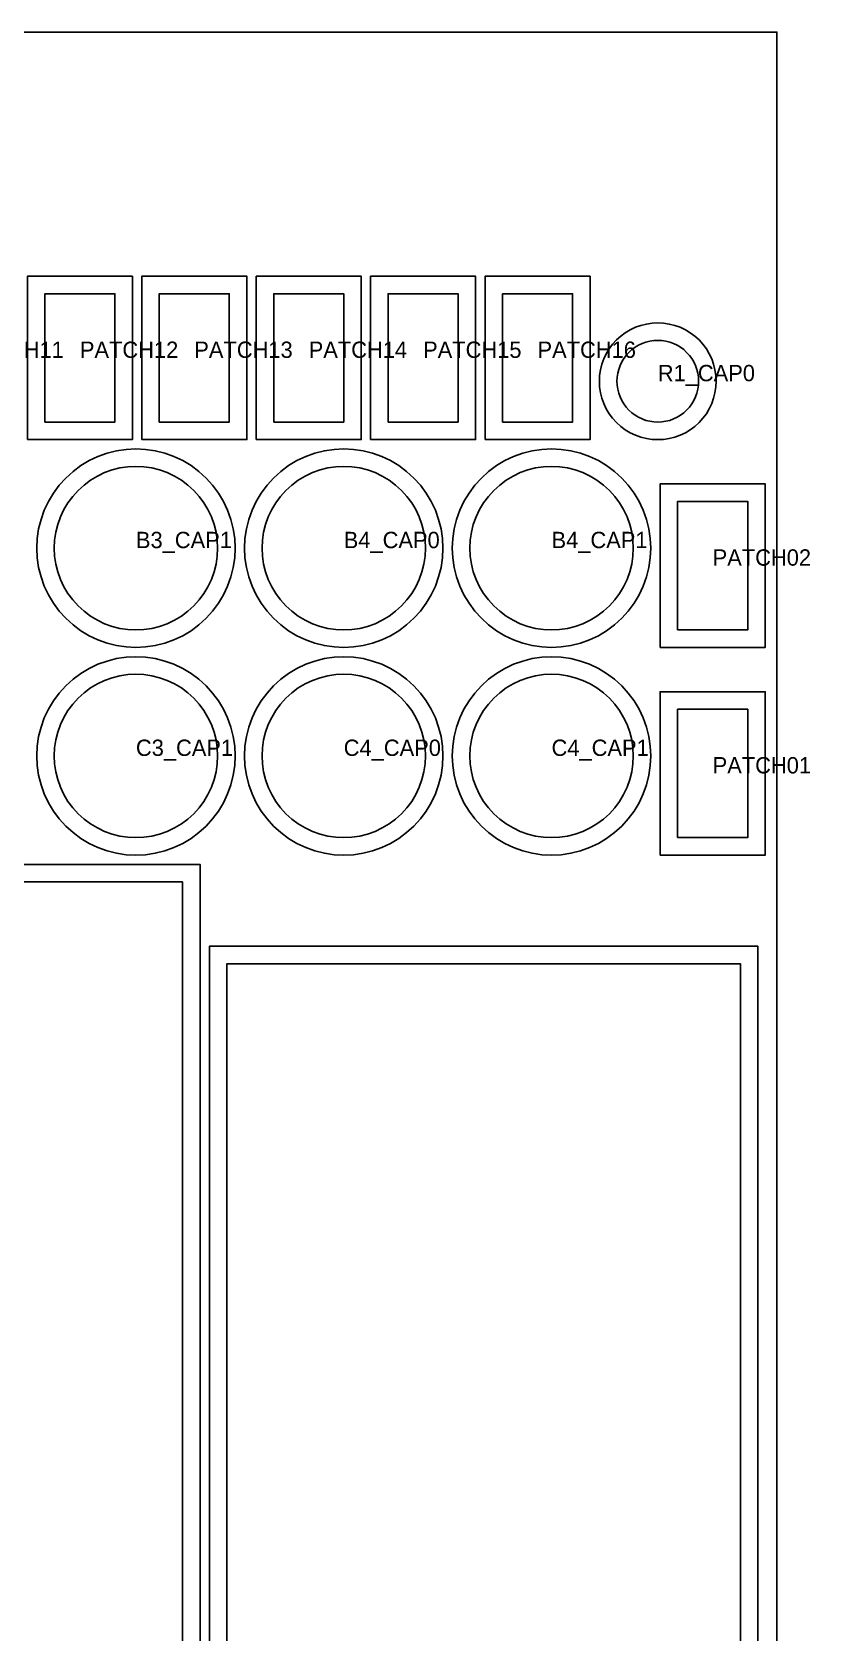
# Model space of a CAD drawing. Header units: millimetres. Extents: x 0 to 8220, y 0 to 2743.
# Drawn here: x 886 to 1552, y 1372 to 2743 of the extents above; entities that cross this region are included whole.
import ezdxf

# ---------------------------------------------------------------- set-up
doc = ezdxf.new("R2010")
doc.units = ezdxf.units.MM
for name, color, linetype in [('FABRIC_CUT', 7, 'Continuous'), ('PART_IDS', 7, 'Continuous'), ('SEAM_REFERENCE', 7, 'Continuous'), ('STOCK_DO_NOT_CUT', 7, 'Continuous')]:
    doc.layers.add(name, color=color, linetype=linetype)

msp = doc.modelspace()

# ---------------------------------------------------------------- linework, layer by layer
at = {"layer": 'FABRIC_CUT'}
for points in [[(882, 2394), (972, 2394), (972, 2534), (882, 2534)], [(980, 2394), (1070, 2394), (1070, 2534), (980, 2534)], [(1078, 2394), (1168, 2394), (1168, 2534), (1078, 2534)], [(1176, 2394), (1266, 2394), (1266, 2534), (1176, 2534)], [(1274, 2394), (1364, 2394), (1364, 2534), (1274, 2534)], [(1472, 2444), (1471.8, 2448.9), (1471, 2453.8), (1469.8, 2458.5), (1468.2, 2463.1), (1466.1, 2467.6), (1463.6, 2471.8), (1460.7, 2475.7), (1457.4, 2479.4), (1453.7, 2482.7), (1449.8, 2485.6), (1445.6, 2488.1), (1441.1, 2490.2), (1436.5, 2491.8), (1431.8, 2493), (1426.9, 2493.8), (1422, 2494), (1417.1, 2493.8), (1412.2, 2493), (1407.5, 2491.8), (1402.9, 2490.2), (1398.4, 2488.1), (1394.2, 2485.6), (1390.3, 2482.7), (1386.6, 2479.4), (1383.3, 2475.7), (1380.4, 2471.8), (1377.9, 2467.6), (1375.8, 2463.1), (1374.2, 2458.5), (1373, 2453.8), (1372.2, 2448.9), (1372, 2444), (1372.2, 2439.1), (1373, 2434.2), (1374.2, 2429.5), (1375.8, 2424.9), (1377.9, 2420.4), (1380.4, 2416.2), (1383.3, 2412.3), (1386.6, 2408.6), (1390.3, 2405.3), (1394.2, 2402.4), (1398.4, 2399.9), (1402.9, 2397.8), (1407.5, 2396.2), (1412.2, 2395), (1417.1, 2394.2), (1422, 2394), (1426.9, 2394.2), (1431.8, 2395), (1436.5, 2396.2), (1441.1, 2397.8), (1445.6, 2399.9), (1449.8, 2402.4), (1453.7, 2405.3), (1457.4, 2408.6), (1460.7, 2412.3), (1463.6, 2416.2), (1466.1, 2420.4), (1468.2, 2424.9), (1469.8, 2429.5), (1471, 2434.2), (1471.8, 2439.1)], [(1060, 2301), (1059.6, 2309.3), (1058.4, 2317.6), (1056.3, 2325.7), (1053.5, 2333.5), (1050, 2341.1), (1045.7, 2348.2), (1040.7, 2354.9), (1035.1, 2361.1), (1028.9, 2366.7), (1022.2, 2371.7), (1015.1, 2376), (1007.5, 2379.5), (999.7, 2382.3), (991.6, 2384.4), (983.3, 2385.6), (975, 2386), (966.7, 2385.6), (958.4, 2384.4), (950.3, 2382.3), (942.5, 2379.5), (934.9, 2376), (927.8, 2371.7), (921.1, 2366.7), (914.9, 2361.1), (909.3, 2354.9), (904.3, 2348.2), (900, 2341.1), (896.5, 2333.5), (893.7, 2325.7), (891.6, 2317.6), (890.4, 2309.3), (890, 2301), (890.4, 2292.7), (891.6, 2284.4), (893.7, 2276.3), (896.5, 2268.5), (900, 2260.9), (904.3, 2253.8), (909.3, 2247.1), (914.9, 2240.9), (921.1, 2235.3), (927.8, 2230.3), (934.9, 2226), (942.5, 2222.5), (950.3, 2219.7), (958.4, 2217.6), (966.7, 2216.4), (975, 2216), (983.3, 2216.4), (991.6, 2217.6), (999.7, 2219.7), (1007.5, 2222.5), (1015.1, 2226), (1022.2, 2230.3), (1028.9, 2235.3), (1035.1, 2240.9), (1040.7, 2247.1), (1045.7, 2253.8), (1050, 2260.9), (1053.5, 2268.5), (1056.3, 2276.3), (1058.4, 2284.4), (1059.6, 2292.7)], [(1238, 2301), (1237.6, 2309.3), (1236.4, 2317.6), (1234.3, 2325.7), (1231.5, 2333.5), (1228, 2341.1), (1223.7, 2348.2), (1218.7, 2354.9), (1213.1, 2361.1), (1206.9, 2366.7), (1200.2, 2371.7), (1193.1, 2376), (1185.5, 2379.5), (1177.7, 2382.3), (1169.6, 2384.4), (1161.3, 2385.6), (1153, 2386), (1144.7, 2385.6), (1136.4, 2384.4), (1128.3, 2382.3), (1120.5, 2379.5), (1112.9, 2376), (1105.8, 2371.7), (1099.1, 2366.7), (1092.9, 2361.1), (1087.3, 2354.9), (1082.3, 2348.2), (1078, 2341.1), (1074.5, 2333.5), (1071.7, 2325.7), (1069.6, 2317.6), (1068.4, 2309.3), (1068, 2301), (1068.4, 2292.7), (1069.6, 2284.4), (1071.7, 2276.3), (1074.5, 2268.5), (1078, 2260.9), (1082.3, 2253.8), (1087.3, 2247.1), (1092.9, 2240.9), (1099.1, 2235.3), (1105.8, 2230.3), (1112.9, 2226), (1120.5, 2222.5), (1128.3, 2219.7), (1136.4, 2217.6), (1144.7, 2216.4), (1153, 2216), (1161.3, 2216.4), (1169.6, 2217.6), (1177.7, 2219.7), (1185.5, 2222.5), (1193.1, 2226), (1200.2, 2230.3), (1206.9, 2235.3), (1213.1, 2240.9), (1218.7, 2247.1), (1223.7, 2253.8), (1228, 2260.9), (1231.5, 2268.5), (1234.3, 2276.3), (1236.4, 2284.4), (1237.6, 2292.7)], [(1416, 2301), (1415.6, 2309.3), (1414.4, 2317.6), (1412.3, 2325.7), (1409.5, 2333.5), (1406, 2341.1), (1401.7, 2348.2), (1396.7, 2354.9), (1391.1, 2361.1), (1384.9, 2366.7), (1378.2, 2371.7), (1371.1, 2376), (1363.5, 2379.5), (1355.7, 2382.3), (1347.6, 2384.4), (1339.3, 2385.6), (1331, 2386), (1322.7, 2385.6), (1314.4, 2384.4), (1306.3, 2382.3), (1298.5, 2379.5), (1290.9, 2376), (1283.8, 2371.7), (1277.1, 2366.7), (1270.9, 2361.1), (1265.3, 2354.9), (1260.3, 2348.2), (1256, 2341.1), (1252.5, 2333.5), (1249.7, 2325.7), (1247.6, 2317.6), (1246.4, 2309.3), (1246, 2301), (1246.4, 2292.7), (1247.6, 2284.4), (1249.7, 2276.3), (1252.5, 2268.5), (1256, 2260.9), (1260.3, 2253.8), (1265.3, 2247.1), (1270.9, 2240.9), (1277.1, 2235.3), (1283.8, 2230.3), (1290.9, 2226), (1298.5, 2222.5), (1306.3, 2219.7), (1314.4, 2217.6), (1322.7, 2216.4), (1331, 2216), (1339.3, 2216.4), (1347.6, 2217.6), (1355.7, 2219.7), (1363.5, 2222.5), (1371.1, 2226), (1378.2, 2230.3), (1384.9, 2235.3), (1391.1, 2240.9), (1396.7, 2247.1), (1401.7, 2253.8), (1406, 2260.9), (1409.5, 2268.5), (1412.3, 2276.3), (1414.4, 2284.4), (1415.6, 2292.7)], [(1424, 2216), (1514, 2216), (1514, 2356), (1424, 2356)], [(1060, 2123), (1059.6, 2131.3), (1058.4, 2139.6), (1056.3, 2147.7), (1053.5, 2155.5), (1050, 2163.1), (1045.7, 2170.2), (1040.7, 2176.9), (1035.1, 2183.1), (1028.9, 2188.7), (1022.2, 2193.7), (1015.1, 2198), (1007.5, 2201.5), (999.7, 2204.3), (991.6, 2206.4), (983.3, 2207.6), (975, 2208), (966.7, 2207.6), (958.4, 2206.4), (950.3, 2204.3), (942.5, 2201.5), (934.9, 2198), (927.8, 2193.7), (921.1, 2188.7), (914.9, 2183.1), (909.3, 2176.9), (904.3, 2170.2), (900, 2163.1), (896.5, 2155.5), (893.7, 2147.7), (891.6, 2139.6), (890.4, 2131.3), (890, 2123), (890.4, 2114.7), (891.6, 2106.4), (893.7, 2098.3), (896.5, 2090.5), (900, 2082.9), (904.3, 2075.8), (909.3, 2069.1), (914.9, 2062.9), (921.1, 2057.3), (927.8, 2052.3), (934.9, 2048), (942.5, 2044.5), (950.3, 2041.7), (958.4, 2039.6), (966.7, 2038.4), (975, 2038), (983.3, 2038.4), (991.6, 2039.6), (999.7, 2041.7), (1007.5, 2044.5), (1015.1, 2048), (1022.2, 2052.3), (1028.9, 2057.3), (1035.1, 2062.9), (1040.7, 2069.1), (1045.7, 2075.8), (1050, 2082.9), (1053.5, 2090.5), (1056.3, 2098.3), (1058.4, 2106.4), (1059.6, 2114.7)], [(1238, 2123), (1237.6, 2131.3), (1236.4, 2139.6), (1234.3, 2147.7), (1231.5, 2155.5), (1228, 2163.1), (1223.7, 2170.2), (1218.7, 2176.9), (1213.1, 2183.1), (1206.9, 2188.7), (1200.2, 2193.7), (1193.1, 2198), (1185.5, 2201.5), (1177.7, 2204.3), (1169.6, 2206.4), (1161.3, 2207.6), (1153, 2208), (1144.7, 2207.6), (1136.4, 2206.4), (1128.3, 2204.3), (1120.5, 2201.5), (1112.9, 2198), (1105.8, 2193.7), (1099.1, 2188.7), (1092.9, 2183.1), (1087.3, 2176.9), (1082.3, 2170.2), (1078, 2163.1), (1074.5, 2155.5), (1071.7, 2147.7), (1069.6, 2139.6), (1068.4, 2131.3), (1068, 2123), (1068.4, 2114.7), (1069.6, 2106.4), (1071.7, 2098.3), (1074.5, 2090.5), (1078, 2082.9), (1082.3, 2075.8), (1087.3, 2069.1), (1092.9, 2062.9), (1099.1, 2057.3), (1105.8, 2052.3), (1112.9, 2048), (1120.5, 2044.5), (1128.3, 2041.7), (1136.4, 2039.6), (1144.7, 2038.4), (1153, 2038), (1161.3, 2038.4), (1169.6, 2039.6), (1177.7, 2041.7), (1185.5, 2044.5), (1193.1, 2048), (1200.2, 2052.3), (1206.9, 2057.3), (1213.1, 2062.9), (1218.7, 2069.1), (1223.7, 2075.8), (1228, 2082.9), (1231.5, 2090.5), (1234.3, 2098.3), (1236.4, 2106.4), (1237.6, 2114.7)], [(1416, 2123), (1415.6, 2131.3), (1414.4, 2139.6), (1412.3, 2147.7), (1409.5, 2155.5), (1406, 2163.1), (1401.7, 2170.2), (1396.7, 2176.9), (1391.1, 2183.1), (1384.9, 2188.7), (1378.2, 2193.7), (1371.1, 2198), (1363.5, 2201.5), (1355.7, 2204.3), (1347.6, 2206.4), (1339.3, 2207.6), (1331, 2208), (1322.7, 2207.6), (1314.4, 2206.4), (1306.3, 2204.3), (1298.5, 2201.5), (1290.9, 2198), (1283.8, 2193.7), (1277.1, 2188.7), (1270.9, 2183.1), (1265.3, 2176.9), (1260.3, 2170.2), (1256, 2163.1), (1252.5, 2155.5), (1249.7, 2147.7), (1247.6, 2139.6), (1246.4, 2131.3), (1246, 2123), (1246.4, 2114.7), (1247.6, 2106.4), (1249.7, 2098.3), (1252.5, 2090.5), (1256, 2082.9), (1260.3, 2075.8), (1265.3, 2069.1), (1270.9, 2062.9), (1277.1, 2057.3), (1283.8, 2052.3), (1290.9, 2048), (1298.5, 2044.5), (1306.3, 2041.7), (1314.4, 2039.6), (1322.7, 2038.4), (1331, 2038), (1339.3, 2038.4), (1347.6, 2039.6), (1355.7, 2041.7), (1363.5, 2044.5), (1371.1, 2048), (1378.2, 2052.3), (1384.9, 2057.3), (1391.1, 2062.9), (1396.7, 2069.1), (1401.7, 2075.8), (1406, 2082.9), (1409.5, 2090.5), (1412.3, 2098.3), (1414.4, 2106.4), (1415.6, 2114.7)], [(1424, 2038), (1514, 2038), (1514, 2178), (1424, 2178)], [(0, 0), (1030, 0), (1030, 2030), (0, 2030)], [(1038, 0), (1507.8, 0), (1507.8, 1960), (1038, 1960)]]:
    msp.add_lwpolyline(points, close=True, dxfattribs=at)
at = {"layer": 'SEAM_REFERENCE'}
for points in [[(897, 2409), (957, 2409), (957, 2519), (897, 2519)], [(995, 2409), (1055, 2409), (1055, 2519), (995, 2519)], [(1093, 2409), (1153, 2409), (1153, 2519), (1093, 2519)], [(1191, 2409), (1251, 2409), (1251, 2519), (1191, 2519)], [(1289, 2409), (1349, 2409), (1349, 2519), (1289, 2519)], [(1457, 2444), (1456.8, 2447.4), (1456.3, 2450.8), (1455.5, 2454.2), (1454.3, 2457.4), (1452.9, 2460.5), (1451.1, 2463.4), (1449.1, 2466.2), (1446.7, 2468.7), (1444.2, 2471.1), (1441.4, 2473.1), (1438.5, 2474.9), (1435.4, 2476.3), (1432.2, 2477.5), (1428.8, 2478.3), (1425.4, 2478.8), (1422, 2479), (1418.6, 2478.8), (1415.2, 2478.3), (1411.8, 2477.5), (1408.6, 2476.3), (1405.5, 2474.9), (1402.6, 2473.1), (1399.8, 2471.1), (1397.3, 2468.7), (1394.9, 2466.2), (1392.9, 2463.4), (1391.1, 2460.5), (1389.7, 2457.4), (1388.5, 2454.2), (1387.7, 2450.8), (1387.2, 2447.4), (1387, 2444), (1387.2, 2440.6), (1387.7, 2437.2), (1388.5, 2433.8), (1389.7, 2430.6), (1391.1, 2427.5), (1392.9, 2424.6), (1394.9, 2421.8), (1397.3, 2419.3), (1399.8, 2416.9), (1402.6, 2414.9), (1405.5, 2413.1), (1408.6, 2411.7), (1411.8, 2410.5), (1415.2, 2409.7), (1418.6, 2409.2), (1422, 2409), (1425.4, 2409.2), (1428.8, 2409.7), (1432.2, 2410.5), (1435.4, 2411.7), (1438.5, 2413.1), (1441.4, 2414.9), (1444.2, 2416.9), (1446.7, 2419.3), (1449.1, 2421.8), (1451.1, 2424.6), (1452.9, 2427.5), (1454.3, 2430.6), (1455.5, 2433.8), (1456.3, 2437.2), (1456.8, 2440.6)], [(1045, 2301), (1044.7, 2307.9), (1043.7, 2314.7), (1042, 2321.3), (1039.7, 2327.8), (1036.7, 2334), (1033.2, 2339.9), (1029.1, 2345.4), (1024.5, 2350.5), (1019.4, 2355.1), (1013.9, 2359.2), (1008, 2362.7), (1001.8, 2365.7), (995.3, 2368), (988.7, 2369.7), (981.9, 2370.7), (975, 2371), (968.1, 2370.7), (961.3, 2369.7), (954.7, 2368), (948.2, 2365.7), (942, 2362.7), (936.1, 2359.2), (930.6, 2355.1), (925.5, 2350.5), (920.9, 2345.4), (916.8, 2339.9), (913.3, 2334), (910.3, 2327.8), (908, 2321.3), (906.3, 2314.7), (905.3, 2307.9), (905, 2301), (905.3, 2294.1), (906.3, 2287.3), (908, 2280.7), (910.3, 2274.2), (913.3, 2268), (916.8, 2262.1), (920.9, 2256.6), (925.5, 2251.5), (930.6, 2246.9), (936.1, 2242.8), (942, 2239.3), (948.2, 2236.3), (954.7, 2234), (961.3, 2232.3), (968.1, 2231.3), (975, 2231), (981.9, 2231.3), (988.7, 2232.3), (995.3, 2234), (1001.8, 2236.3), (1008, 2239.3), (1013.9, 2242.8), (1019.4, 2246.9), (1024.5, 2251.5), (1029.1, 2256.6), (1033.2, 2262.1), (1036.7, 2268), (1039.7, 2274.2), (1042, 2280.7), (1043.7, 2287.3), (1044.7, 2294.1)], [(1223, 2301), (1222.7, 2307.9), (1221.7, 2314.7), (1220, 2321.3), (1217.7, 2327.8), (1214.7, 2334), (1211.2, 2339.9), (1207.1, 2345.4), (1202.5, 2350.5), (1197.4, 2355.1), (1191.9, 2359.2), (1186, 2362.7), (1179.8, 2365.7), (1173.3, 2368), (1166.7, 2369.7), (1159.9, 2370.7), (1153, 2371), (1146.1, 2370.7), (1139.3, 2369.7), (1132.7, 2368), (1126.2, 2365.7), (1120, 2362.7), (1114.1, 2359.2), (1108.6, 2355.1), (1103.5, 2350.5), (1098.9, 2345.4), (1094.8, 2339.9), (1091.3, 2334), (1088.3, 2327.8), (1086, 2321.3), (1084.3, 2314.7), (1083.3, 2307.9), (1083, 2301), (1083.3, 2294.1), (1084.3, 2287.3), (1086, 2280.7), (1088.3, 2274.2), (1091.3, 2268), (1094.8, 2262.1), (1098.9, 2256.6), (1103.5, 2251.5), (1108.6, 2246.9), (1114.1, 2242.8), (1120, 2239.3), (1126.2, 2236.3), (1132.7, 2234), (1139.3, 2232.3), (1146.1, 2231.3), (1153, 2231), (1159.9, 2231.3), (1166.7, 2232.3), (1173.3, 2234), (1179.8, 2236.3), (1186, 2239.3), (1191.9, 2242.8), (1197.4, 2246.9), (1202.5, 2251.5), (1207.1, 2256.6), (1211.2, 2262.1), (1214.7, 2268), (1217.7, 2274.2), (1220, 2280.7), (1221.7, 2287.3), (1222.7, 2294.1)], [(1401, 2301), (1400.7, 2307.9), (1399.7, 2314.7), (1398, 2321.3), (1395.7, 2327.8), (1392.7, 2334), (1389.2, 2339.9), (1385.1, 2345.4), (1380.5, 2350.5), (1375.4, 2355.1), (1369.9, 2359.2), (1364, 2362.7), (1357.8, 2365.7), (1351.3, 2368), (1344.7, 2369.7), (1337.9, 2370.7), (1331, 2371), (1324.1, 2370.7), (1317.3, 2369.7), (1310.7, 2368), (1304.2, 2365.7), (1298, 2362.7), (1292.1, 2359.2), (1286.6, 2355.1), (1281.5, 2350.5), (1276.9, 2345.4), (1272.8, 2339.9), (1269.3, 2334), (1266.3, 2327.8), (1264, 2321.3), (1262.3, 2314.7), (1261.3, 2307.9), (1261, 2301), (1261.3, 2294.1), (1262.3, 2287.3), (1264, 2280.7), (1266.3, 2274.2), (1269.3, 2268), (1272.8, 2262.1), (1276.9, 2256.6), (1281.5, 2251.5), (1286.6, 2246.9), (1292.1, 2242.8), (1298, 2239.3), (1304.2, 2236.3), (1310.7, 2234), (1317.3, 2232.3), (1324.1, 2231.3), (1331, 2231), (1337.9, 2231.3), (1344.7, 2232.3), (1351.3, 2234), (1357.8, 2236.3), (1364, 2239.3), (1369.9, 2242.8), (1375.4, 2246.9), (1380.5, 2251.5), (1385.1, 2256.6), (1389.2, 2262.1), (1392.7, 2268), (1395.7, 2274.2), (1398, 2280.7), (1399.7, 2287.3), (1400.7, 2294.1)], [(1439, 2231), (1499, 2231), (1499, 2341), (1439, 2341)], [(1045, 2123), (1044.7, 2129.9), (1043.7, 2136.7), (1042, 2143.3), (1039.7, 2149.8), (1036.7, 2156), (1033.2, 2161.9), (1029.1, 2167.4), (1024.5, 2172.5), (1019.4, 2177.1), (1013.9, 2181.2), (1008, 2184.7), (1001.8, 2187.7), (995.3, 2190), (988.7, 2191.7), (981.9, 2192.7), (975, 2193), (968.1, 2192.7), (961.3, 2191.7), (954.7, 2190), (948.2, 2187.7), (942, 2184.7), (936.1, 2181.2), (930.6, 2177.1), (925.5, 2172.5), (920.9, 2167.4), (916.8, 2161.9), (913.3, 2156), (910.3, 2149.8), (908, 2143.3), (906.3, 2136.7), (905.3, 2129.9), (905, 2123), (905.3, 2116.1), (906.3, 2109.3), (908, 2102.7), (910.3, 2096.2), (913.3, 2090), (916.8, 2084.1), (920.9, 2078.6), (925.5, 2073.5), (930.6, 2068.9), (936.1, 2064.8), (942, 2061.3), (948.2, 2058.3), (954.7, 2056), (961.3, 2054.3), (968.1, 2053.3), (975, 2053), (981.9, 2053.3), (988.7, 2054.3), (995.3, 2056), (1001.8, 2058.3), (1008, 2061.3), (1013.9, 2064.8), (1019.4, 2068.9), (1024.5, 2073.5), (1029.1, 2078.6), (1033.2, 2084.1), (1036.7, 2090), (1039.7, 2096.2), (1042, 2102.7), (1043.7, 2109.3), (1044.7, 2116.1)], [(1223, 2123), (1222.7, 2129.9), (1221.7, 2136.7), (1220, 2143.3), (1217.7, 2149.8), (1214.7, 2156), (1211.2, 2161.9), (1207.1, 2167.4), (1202.5, 2172.5), (1197.4, 2177.1), (1191.9, 2181.2), (1186, 2184.7), (1179.8, 2187.7), (1173.3, 2190), (1166.7, 2191.7), (1159.9, 2192.7), (1153, 2193), (1146.1, 2192.7), (1139.3, 2191.7), (1132.7, 2190), (1126.2, 2187.7), (1120, 2184.7), (1114.1, 2181.2), (1108.6, 2177.1), (1103.5, 2172.5), (1098.9, 2167.4), (1094.8, 2161.9), (1091.3, 2156), (1088.3, 2149.8), (1086, 2143.3), (1084.3, 2136.7), (1083.3, 2129.9), (1083, 2123), (1083.3, 2116.1), (1084.3, 2109.3), (1086, 2102.7), (1088.3, 2096.2), (1091.3, 2090), (1094.8, 2084.1), (1098.9, 2078.6), (1103.5, 2073.5), (1108.6, 2068.9), (1114.1, 2064.8), (1120, 2061.3), (1126.2, 2058.3), (1132.7, 2056), (1139.3, 2054.3), (1146.1, 2053.3), (1153, 2053), (1159.9, 2053.3), (1166.7, 2054.3), (1173.3, 2056), (1179.8, 2058.3), (1186, 2061.3), (1191.9, 2064.8), (1197.4, 2068.9), (1202.5, 2073.5), (1207.1, 2078.6), (1211.2, 2084.1), (1214.7, 2090), (1217.7, 2096.2), (1220, 2102.7), (1221.7, 2109.3), (1222.7, 2116.1)], [(1401, 2123), (1400.7, 2129.9), (1399.7, 2136.7), (1398, 2143.3), (1395.7, 2149.8), (1392.7, 2156), (1389.2, 2161.9), (1385.1, 2167.4), (1380.5, 2172.5), (1375.4, 2177.1), (1369.9, 2181.2), (1364, 2184.7), (1357.8, 2187.7), (1351.3, 2190), (1344.7, 2191.7), (1337.9, 2192.7), (1331, 2193), (1324.1, 2192.7), (1317.3, 2191.7), (1310.7, 2190), (1304.2, 2187.7), (1298, 2184.7), (1292.1, 2181.2), (1286.6, 2177.1), (1281.5, 2172.5), (1276.9, 2167.4), (1272.8, 2161.9), (1269.3, 2156), (1266.3, 2149.8), (1264, 2143.3), (1262.3, 2136.7), (1261.3, 2129.9), (1261, 2123), (1261.3, 2116.1), (1262.3, 2109.3), (1264, 2102.7), (1266.3, 2096.2), (1269.3, 2090), (1272.8, 2084.1), (1276.9, 2078.6), (1281.5, 2073.5), (1286.6, 2068.9), (1292.1, 2064.8), (1298, 2061.3), (1304.2, 2058.3), (1310.7, 2056), (1317.3, 2054.3), (1324.1, 2053.3), (1331, 2053), (1337.9, 2053.3), (1344.7, 2054.3), (1351.3, 2056), (1357.8, 2058.3), (1364, 2061.3), (1369.9, 2064.8), (1375.4, 2068.9), (1380.5, 2073.5), (1385.1, 2078.6), (1389.2, 2084.1), (1392.7, 2090), (1395.7, 2096.2), (1398, 2102.7), (1399.7, 2109.3), (1400.7, 2116.1)], [(1439, 2053), (1499, 2053), (1499, 2163), (1439, 2163)], [(15, 15), (1015, 15), (1015, 2015), (15, 2015)], [(1053, 15), (1492.8, 15), (1492.8, 1945), (1053, 1945)]]:
    msp.add_lwpolyline(points, close=True, dxfattribs=at)
at = {"layer": 'STOCK_DO_NOT_CUT'}
msp.add_lwpolyline([(0, 0), (1524, 0), (1524, 2743.2), (0, 2743.2)], close=True, dxfattribs=at)

# ---------------------------------------------------------------- texts
at = {"layer": 'PART_IDS'}
for s, p in [('PATCH11', (829, 2464)), ('PATCH12', (927, 2464)), ('PATCH13', (1025, 2464)), ('PATCH14', (1123, 2464)), ('PATCH15', (1221, 2464)), ('PATCH16', (1319, 2464)), ('R1_CAP0', (1422, 2444)), ('B3_CAP1', (975, 2301)), ('B4_CAP0', (1153, 2301)), ('B4_CAP1', (1331, 2301)), ('PATCH02', (1469, 2286)), ('C3_CAP1', (975, 2123)), ('C4_CAP0', (1153, 2123)), ('C4_CAP1', (1331, 2123)), ('PATCH01', (1469, 2108))]:
    msp.add_text(s, height=14, dxfattribs=at).set_placement(p)

doc.saveas('drawing.dxf')
